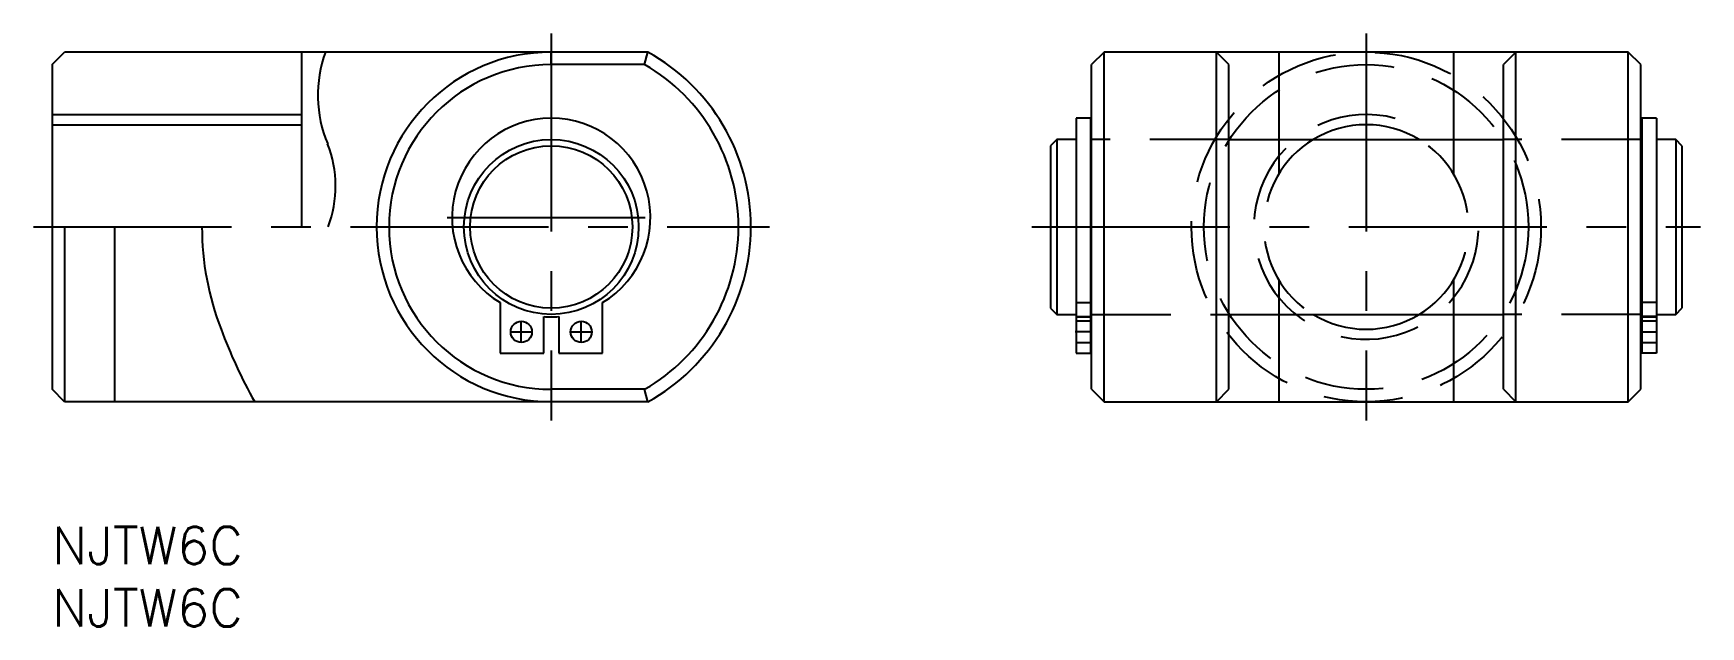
# Model space of a CAD drawing. Extents: x -1 to 132, y -8 to 39.
import ezdxf

# ---------------------------------------------------------------- set-up
doc = ezdxf.new("R2010")
doc.units = 0
doc.header["$LTSCALE"] = 0.5
doc.linetypes.add('CENTER', pattern=[50.8, 31.75, -6.35, 6.35, -6.35])
doc.linetypes.add('DASHED', pattern=[19.05, 12.7, -6.35])
for name, color, linetype in [('MSM_CENTER', 1, 'CENTER'), ('MSM_CONTINUOUS', 7, 'CONTINUOUS'), ('MSM_DASHED', 4, 'DASHED'), ('MSM_NARROW', 5, 'CONTINUOUS'), ('MSM_PART_NUMBER', 7, 'CONTINUOUS')]:
    doc.layers.add(name, color=color, linetype=linetype)
doc.styles.get("Standard").update_dxf_attribs({"font": 'txt.shx', "height": 3, "bigfont": 'bigfont.shx'})

msp = doc.modelspace()

# ---------------------------------------------------------------- linework, layer by layer
at = {"layer": 'MSM_CENTER'}
for p, q in [((40, 39.5), (40, 8.5)), ((105.3, 39.5), (105.3, 8.5)), ((31.65, 24.75), (48.35, 24.75)), ((-1.5, 24), (57.5, 24)), ((78.5, 24), (132.1, 24)), ((37.6, 14.71), (37.6, 16.49)), ((42.4, 14.71), (42.4, 16.49)), ((36.71, 15.6), (38.49, 15.6)), ((41.51, 15.6), (43.29, 15.6)), ((83.26, 15.6), (81.99, 15.6)), ((127.34, 15.6), (128.61, 15.6))]:
    msp.add_line(p, q, dxfattribs=at)
at = {"layer": 'MSM_CONTINUOUS'}
for p, q in [((0, 37), (1, 38)), ((47.75, 38), (1, 38)), ((20, 38), (20, 24)), ((47.48, 37), (47.75, 38)), ((84.3, 38), (83.3, 37)), ((126.3, 38), (84.3, 38)), ((84.3, 10), (84.3, 38)), ((94.3, 37), (93.3, 38)), ((93.3, 10), (93.3, 38)), ((117.3, 38), (116.3, 37)), ((117.3, 10), (117.3, 38)), ((127.3, 37), (126.3, 38)), ((126.3, 10), (126.3, 38)), ((0, 37), (0, 11)), ((47.48, 37), (40, 37)), ((83.3, 11), (83.3, 37)), ((94.3, 11), (94.3, 37)), ((116.3, 11), (116.3, 37)), ((127.3, 11), (127.3, 37)), ((0, 32.19), (20, 32.19)), ((82.05, 32.7), (82.05, 13.9)), ((83.2, 32.7), (82.05, 32.7)), ((83.2, 32.7), (83.2, 13.9)), ((127.4, 32.7), (127.4, 13.9)), ((128.55, 32.7), (127.4, 32.7)), ((128.55, 32.7), (128.55, 13.9)), ((80.5, 31), (80, 30.5)), ((82.05, 31), (80.5, 31)), ((80.5, 31), (80.5, 17)), ((83.3, 31), (83.2, 31)), ((94.3, 31), (116.3, 31)), ((127.3, 31), (127.4, 31)), ((130.1, 31), (128.55, 31)), ((130.6, 30.5), (130.1, 31)), ((130.1, 31), (130.1, 17)), ((80, 30.5), (80, 17.5)), ((130.6, 30.5), (130.6, 17.5)), ((1, 24), (1, 10)), ((5, 24), (5, 10)), ((35.9, 17.94), (35.9, 13.9)), ((44.1, 13.9), (44.1, 17.94)), ((80, 17.5), (80.5, 17)), ((82.05, 17.94), (83.2, 17.94)), ((128.55, 17.94), (127.4, 17.94)), ((130.1, 17), (130.6, 17.5)), ((39.4, 13.9), (39.4, 16.82)), ((40.6, 16.82), (40.6, 13.9)), ((80.5, 17), (82.05, 17)), ((83.3, 17), (83.2, 17)), ((94.3, 17), (116.3, 17)), ((127.3, 17), (127.4, 17)), ((128.55, 17), (130.1, 17)), ((35.9, 13.9), (39.4, 13.9)), ((40.6, 13.9), (44.1, 13.9)), ((82.05, 13.9), (83.2, 13.9)), ((128.55, 13.9), (127.4, 13.9)), ((1, 10), (0, 11)), ((47.48, 11), (40, 11)), ((47.75, 10), (47.48, 11)), ((83.3, 11), (84.3, 10)), ((93.3, 10), (94.3, 11)), ((116.3, 11), (117.3, 10)), ((126.3, 10), (127.3, 11)), ((47.75, 10), (1, 10)), ((84.3, 10), (126.3, 10))]:
    msp.add_line(p, q, dxfattribs=at)
for centre, radius in [((40, 24), 7), ((40, 24), 6.5), ((37.6, 15.6), 0.85), ((42.4, 15.6), 0.85)]:
    msp.add_circle(centre, radius, dxfattribs=at)
for centre, radius, start, end in [((40, 24), 14, 90, 270), ((40, 24), 16, 298.955, 61.045), ((40, 24), 13, 90, 270), ((40, 24), 15, 299.9264, 60.0736), ((40, 24.75), 7.95, 301.0458, 238.9542), ((105.3, 24), 8.19, 58.7498, 121.2502), ((34.64, 24), 22.63, 179.9882, 201.2002), ((40, 24.75), 7.95, 265.6717, 274.3283), ((105.3, 24), 8.19, 238.7498, 301.2502), ((51.08, 29.69), 40.02, 200.2901, 209.4713)]:
    msp.add_arc(centre, radius, start, end, dxfattribs=at)
at = {"layer": 'MSM_DASHED'}
for p, q in [((94.3, 31), (83.3, 31)), ((127.3, 31), (116.3, 31)), ((82.05, 16.82), (83.2, 16.82)), ((82.05, 16.8), (83.2, 16.8)), ((83.2, 16.45), (82.05, 16.45)), ((83.3, 17), (94.3, 17)), ((127.3, 17), (116.3, 17)), ((128.55, 16.82), (127.4, 16.82)), ((127.4, 16.8), (128.55, 16.8)), ((128.55, 16.45), (127.4, 16.45)), ((82.05, 14.75), (83.2, 14.75)), ((127.4, 14.75), (128.55, 14.75))]:
    msp.add_line(p, q, dxfattribs=at)
for radius in [14, 13]:
    msp.add_circle((105.3, 24), radius, dxfattribs=at)
for radius, start, end in [(9, 75, 15), (8.19, 121.2502, 238.7498), (8.19, 301.2502, 58.7498)]:
    msp.add_arc((105.3, 24), radius, start, end, dxfattribs=at)
at = {"layer": 'MSM_NARROW'}
for p, q in [((40, 37), (40, 38)), ((98.3, 38), (98.3, 28.25)), ((112.3, 38), (112.3, 28.25)), ((0, 33), (20, 33)), ((98.3, 19.75), (98.3, 10)), ((112.3, 19.75), (112.3, 10)), ((40, 11), (40, 10))]:
    msp.add_line(p, q, dxfattribs=at)
for centre, radius, start, end in [((31.38, 34.55), 10.08, 159.9535, 202.746), ((13.58, 27.27), 9.14, 339.0439, 21.679)]:
    msp.add_arc(centre, radius, start, end, dxfattribs=at)

# ---------------------------------------------------------------- texts
at = {"layer": 'MSM_PART_NUMBER'}
for p in [(0, -3), (0, -8)]:
    msp.add_text('NJTW6C', height=3, dxfattribs=at).set_placement(p)

doc.saveas('drawing.dxf')
